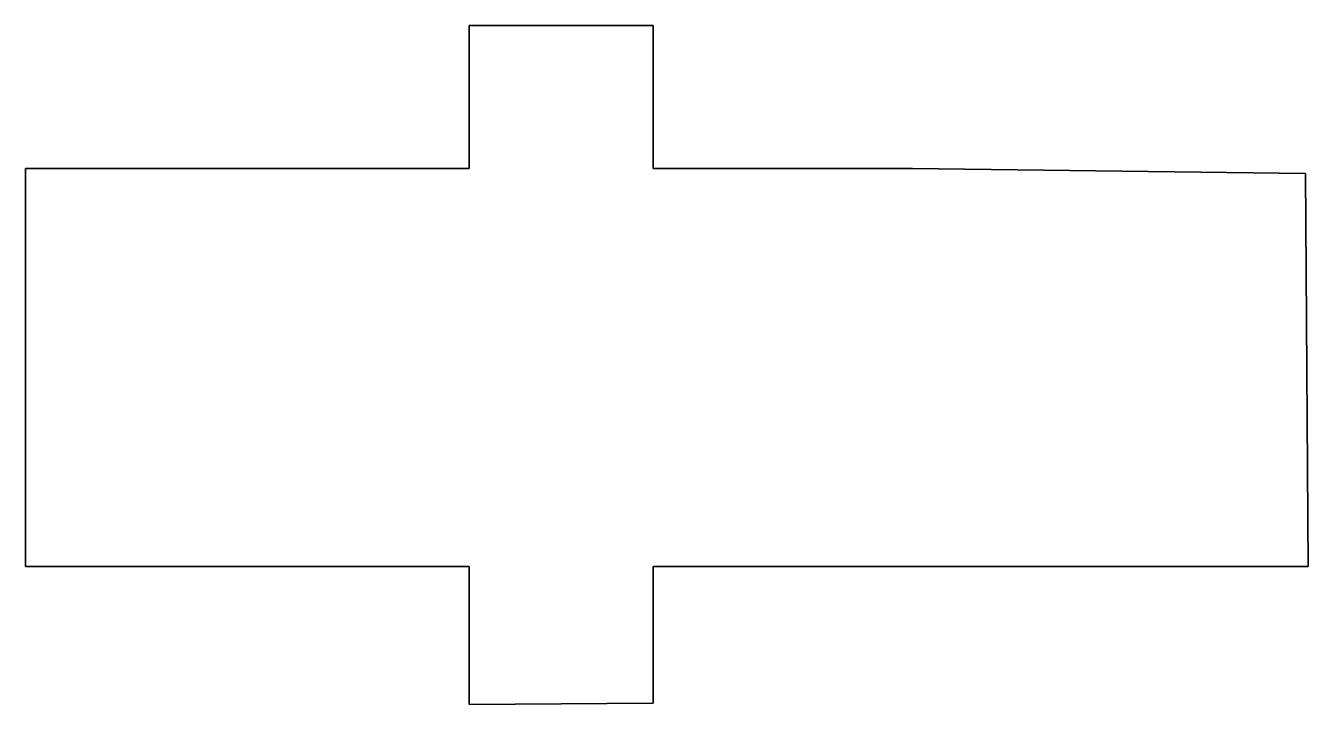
# Model space of a CAD drawing. Header units: millimetres. Extents: x 2820 to 2984, y 3497 to 3584.
import ezdxf

# ---------------------------------------------------------------- set-up
doc = ezdxf.new("R2010")
doc.units = ezdxf.units.MM
doc.layers.add('粗实线层', color=7, linetype='Continuous', lineweight=35)

msp = doc.modelspace()

# ---------------------------------------------------------------- linework, layer by layer
at = {"layer": '粗实线层'}
for p, q in [((2876.88, 3565.54), (2876.88, 3583.72)), ((2876.88, 3583.72), (2900.3, 3583.72)), ((2900.3, 3583.72), (2900.3, 3565.54)), ((2820.46, 3565.54), (2820.46, 3514.92)), ((2876.88, 3565.54), (2820.46, 3565.54)), ((2933.3, 3565.54), (2900.3, 3565.54)), ((2933.3, 3565.54), (2983.29, 3564.92)), ((2983.29, 3564.92), (2983.65, 3514.92)), ((2820.46, 3514.92), (2876.88, 3514.92)), ((2876.88, 3497.36), (2876.88, 3514.92)), ((2900.3, 3514.92), (2983.65, 3514.92)), ((2900.3, 3514.92), (2900.3, 3497.52)), ((2900.3, 3497.52), (2876.88, 3497.36))]:
    msp.add_line(p, q, dxfattribs=at)

doc.saveas('drawing.dxf')
